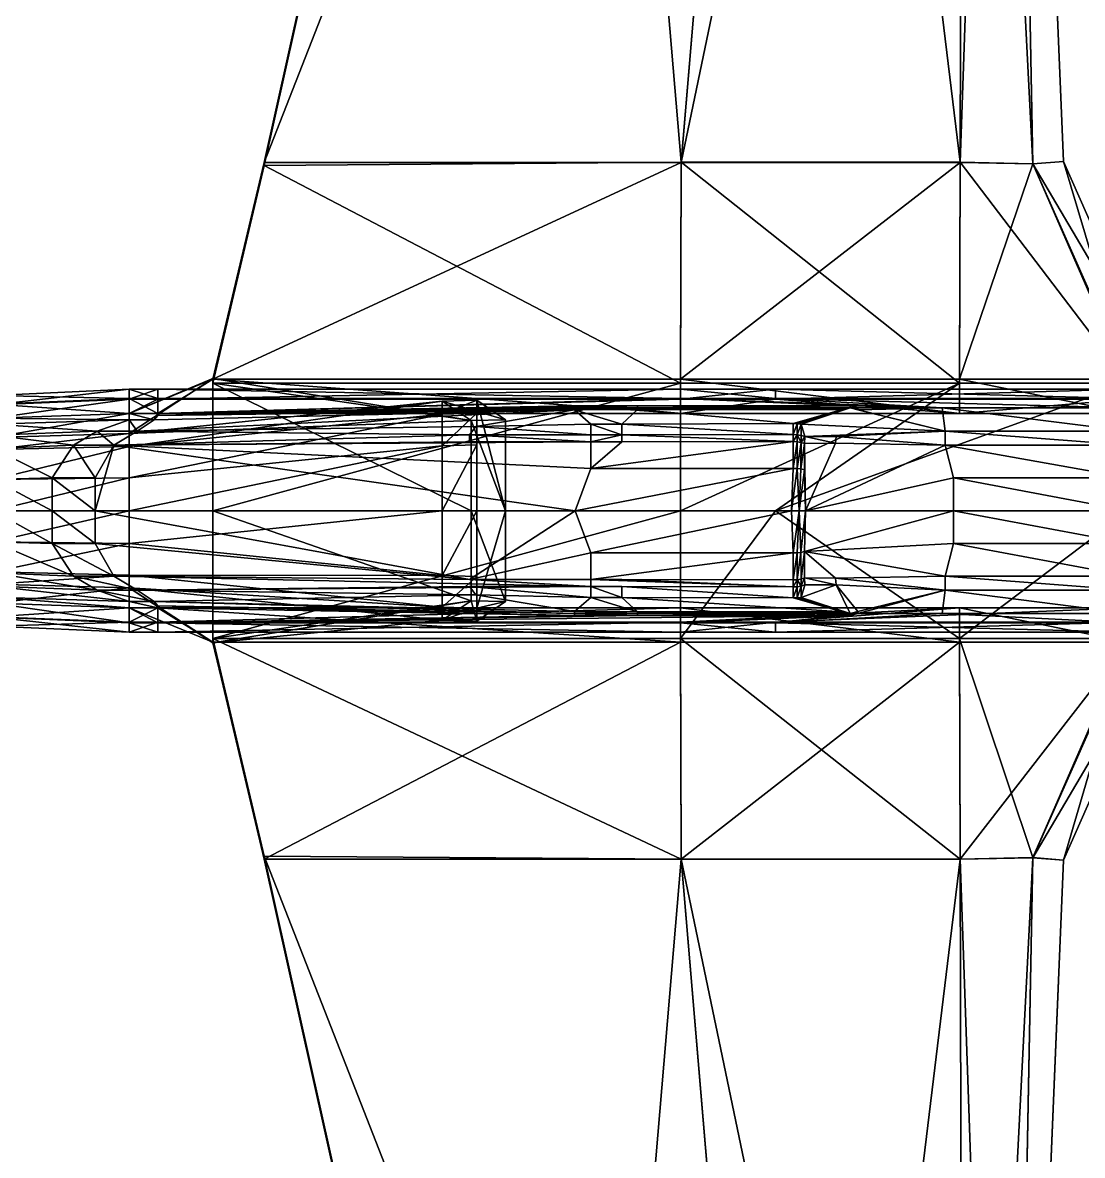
# Model space of a CAD drawing. Header units: metres. Extents: x -3.91 to 3.91, y -4.71 to 4.71.
# Drawn here: x -1.047 to 1.759, y -1.708 to 1.293 of the extents above; entities that cross this region are included whole.
import ezdxf

# ---------------------------------------------------------------- set-up
doc = ezdxf.new("R2010")
doc.units = ezdxf.units.M

msp = doc.modelspace()

# ---------------------------------------------------------------- linework, layer by layer
for points in [[(-0.4074, 0.9147), (-0.4074, 0.9227), (0.3928, 4.5156), (-0.4074, 0.9147)], [(-0.4074, 0.9147), (0.3928, 4.5156), (0.3928, 4.5065), (-0.4074, 0.9147)], [(-0.4074, 0.9227), (0.6964, 0.9227), (0.9993, 4.5156), (-0.4074, 0.9227)], [(-0.4074, 0.9227), (0.9993, 4.5156), (0.3928, 4.5156), (-0.4074, 0.9227)], [(0.6964, 0.923), (-0.4074, 0.9147), (0.3928, 4.5065), (0.6964, 0.923)], [(0.6964, 0.923), (0.3928, 4.5065), (0.9993, 4.5108), (0.6964, 0.923)], [(0.6964, 0.9227), (1.4352, 0.9227), (1.4441, 4.5156), (0.6964, 0.9227)], [(0.6964, 0.9227), (1.4441, 4.5156), (0.9993, 4.5156), (0.6964, 0.9227)], [(1.4352, 0.923), (0.6964, 0.923), (0.9993, 4.5108), (1.4352, 0.923)], [(1.4352, 0.923), (0.9993, 4.5108), (1.4441, 4.5108), (1.4352, 0.923)], [(1.4352, 0.9227), (1.5597, 4.5119), (1.4441, 4.5156), (1.4352, 0.9227)], [(1.4352, 0.9227), (1.6272, 0.9191), (1.5597, 4.5119), (1.4352, 0.9227)], [(1.6272, 0.919), (1.4352, 0.923), (1.4441, 4.5108), (1.6272, 0.919)], [(1.6272, 0.919), (1.4441, 4.5108), (1.5597, 4.5068), (1.6272, 0.919)], [(1.6272, 0.9191), (1.709, 0.9253), (1.5597, 4.5161), (1.6272, 0.9191)], [(1.6272, 0.9191), (1.5597, 4.5161), (1.5597, 4.5119), (1.6272, 0.9191)], [(1.709, 0.9253), (1.5597, 4.5068), (1.5597, 4.5161), (1.709, 0.9253)], [(1.709, 0.9253), (1.6272, 0.919), (1.5597, 4.5068), (1.709, 0.9253)], [(-0.543, 0.3483), (0.6946, 0.3483), (0.6964, 0.9227), (-0.543, 0.3483)], [(-0.543, 0.3483), (0.6964, 0.9227), (-0.4074, 0.9227), (-0.543, 0.3483)], [(-0.543, 0.3382), (-0.543, 0.3483), (-0.4074, 0.9227), (-0.543, 0.3382)], [(-0.543, 0.3382), (-0.4074, 0.9227), (-0.4074, 0.9147), (-0.543, 0.3382)], [(0.6946, 0.3382), (-0.543, 0.3382), (-0.4074, 0.9147), (0.6946, 0.3382)], [(0.6946, 0.3382), (-0.4074, 0.9147), (0.6964, 0.923), (0.6946, 0.3382)], [(1.4334, 0.3382), (0.6946, 0.3382), (0.6964, 0.923), (1.4334, 0.3382)], [(0.6946, 0.3483), (1.4334, 0.3483), (1.4352, 0.9227), (0.6946, 0.3483)], [(0.6946, 0.3483), (1.4352, 0.9227), (0.6964, 0.9227), (0.6946, 0.3483)], [(1.4334, 0.3382), (0.6964, 0.923), (1.4352, 0.923), (1.4334, 0.3382)], [(1.8808, 0.3382), (1.4334, 0.3382), (1.4352, 0.923), (1.8808, 0.3382)], [(1.4334, 0.3483), (1.6272, 0.9191), (1.4352, 0.9227), (1.4334, 0.3483)], [(1.4334, 0.3483), (1.8808, 0.3483), (1.6272, 0.9191), (1.4334, 0.3483)], [(1.8808, 0.3382), (1.4352, 0.923), (1.6272, 0.919), (1.8808, 0.3382)], [(1.8808, 0.3483), (1.709, 0.9253), (1.6272, 0.9191), (1.8808, 0.3483)], [(1.9626, 0.35), (1.6272, 0.919), (1.709, 0.9253), (1.9626, 0.35)], [(1.9626, 0.35), (1.8808, 0.3382), (1.6272, 0.919), (1.9626, 0.35)], [(1.8808, 0.3483), (1.9626, 0.35), (1.709, 0.9253), (1.8808, 0.3483)], [(-0.543, 0.35), (-0.7651, 0.2046), (-0.7651, 0.2577), (-0.543, 0.35)], [(-0.543, 0.35), (-0.7651, 0.2577), (-0.543, 0.3483), (-0.543, 0.35)], [(-0.7651, 0.2046), (-0.543, 0.35), (0.1403, 0.2389), (-0.7651, 0.2046)], [(-0.6889, 0.2577), (-0.543, 0.3483), (-0.7651, 0.2577), (-0.6889, 0.2577)], [(0.6946, 0.2577), (-0.543, 0.3483), (-0.6889, 0.2577), (0.6946, 0.2577)], [(-0.543, 0.3382), (-0.543, 0.35), (-0.543, 0.3483), (-0.543, 0.3382)], [(-0.543, 0.35), (-0.543, 0.3382), (0.1403, 0.2389), (-0.543, 0.35)], [(0.6946, 0.2577), (0.6946, 0.3483), (-0.543, 0.3483), (0.6946, 0.2577)], [(0.6946, 0.3382), (0.6946, 0), (-0.543, 0), (0.6946, 0.3382)], [(0.6946, 0.3382), (-0.543, 0), (-0.543, 0.3382), (0.6946, 0.3382)], [(0.1403, 0), (0.1403, 0.2389), (-0.543, 0.3382), (0.1403, 0)], [(0.1403, 0), (-0.543, 0.3382), (-0.543, 0), (0.1403, 0)], [(1.4334, 0.2577), (1.4334, 0.3483), (0.6946, 0.3483), (1.4334, 0.2577)], [(1.4334, 0.2577), (0.6946, 0.3483), (0.6946, 0.2577), (1.4334, 0.2577)], [(1.4334, 0.3382), (0.9464, 0), (0.6946, 0), (1.4334, 0.3382)], [(1.4334, 0.3382), (0.6946, 0), (0.6946, 0.3382), (1.4334, 0.3382)], [(1.8808, 0.3382), (1.8808, 0), (0.9464, 0), (1.8808, 0.3382)], [(1.8808, 0.3382), (0.9464, 0), (1.4334, 0.3382), (1.8808, 0.3382)], [(1.8808, 0.2577), (1.8808, 0.3483), (1.4334, 0.3483), (1.8808, 0.2577)], [(1.8808, 0.2577), (1.4334, 0.3483), (1.4334, 0.2577), (1.8808, 0.2577)], [(-0.7651, 0.2969), (-0.7651, 0.3216), (-1.1246, 0.3055), (-0.7651, 0.2969)], [(-0.7651, 0.3216), (-0.7651, 0.2956), (-1.1246, 0.2808), (-0.7651, 0.3216)], [(-0.7651, 0.3216), (-1.1246, 0.2808), (-1.1246, 0.3055), (-0.7651, 0.3216)], [(-0.7651, 0.2969), (-1.1246, 0.3055), (-1.1246, 0.282), (-0.7651, 0.2969)], [(-0.6889, 0.2969), (-0.6889, 0.3216), (-0.7651, 0.3216), (-0.6889, 0.2969)], [(-0.6889, 0.2969), (-0.7651, 0.3216), (-0.7651, 0.2969), (-0.6889, 0.2969)], [(-0.6889, 0.3216), (-0.6889, 0.2956), (-0.7651, 0.2956), (-0.6889, 0.3216)], [(-0.6889, 0.3216), (-0.7651, 0.2956), (-0.7651, 0.3216), (-0.6889, 0.3216)], [(0.6946, 0.2969), (0.6946, 0.3216), (-0.6889, 0.3216), (0.6946, 0.2969)], [(0.6946, 0.2969), (-0.6889, 0.3216), (-0.6889, 0.2969), (0.6946, 0.2969)], [(0.6946, 0.3216), (0.6946, 0.2956), (-0.6889, 0.2956), (0.6946, 0.3216)], [(0.6946, 0.3216), (-0.6889, 0.2956), (-0.6889, 0.3216), (0.6946, 0.3216)], [(0.9464, 0.2969), (0.9464, 0.3216), (0.6946, 0.3216), (0.9464, 0.2969)], [(0.9464, 0.2969), (0.6946, 0.3216), (0.6946, 0.2969), (0.9464, 0.2969)], [(0.9464, 0.3216), (0.9464, 0.2956), (0.6946, 0.2956), (0.9464, 0.3216)], [(0.9464, 0.3216), (0.6946, 0.2956), (0.6946, 0.3216), (0.9464, 0.3216)], [(1.8808, 0.3216), (1.8808, 0.2956), (0.9464, 0.2956), (1.8808, 0.3216)], [(1.8808, 0.3216), (0.9464, 0.2956), (0.9464, 0.3216), (1.8808, 0.3216)], [(1.8808, 0.2969), (1.8808, 0.3216), (0.9464, 0.3216), (1.8808, 0.2969)], [(1.8808, 0.2969), (0.9464, 0.3216), (0.9464, 0.2969), (1.8808, 0.2969)], [(-0.7651, 0.2577), (-0.7651, 0.2969), (-1.1246, 0.282), (-0.7651, 0.2577)], [(-0.7651, 0.2956), (-0.7651, 0.2577), (-1.1246, 0.2448), (-0.7651, 0.2956)], [(-0.7651, 0.2956), (-1.1246, 0.2448), (-1.1246, 0.2808), (-0.7651, 0.2956)], [(-0.7651, 0.2577), (-1.1246, 0.282), (-1.1246, 0.2448), (-0.7651, 0.2577)], [(-0.6889, 0.2577), (-0.6889, 0.2969), (-0.7651, 0.2969), (-0.6889, 0.2577)], [(-0.6889, 0.2577), (-0.7651, 0.2969), (-0.7651, 0.2577), (-0.6889, 0.2577)], [(-0.6889, 0.2956), (-0.6889, 0.2577), (-0.7651, 0.2577), (-0.6889, 0.2956)], [(-0.6889, 0.2956), (-0.7651, 0.2577), (-0.7651, 0.2956), (-0.6889, 0.2956)], [(-0.7651, 0.1704), (-0.7651, 0.2046), (0.0641, 0.2897), (-0.7651, 0.1704)], [(-0.7651, 0.1704), (0.0641, 0.2897), (0.0641, 0.2555), (-0.7651, 0.1704)], [(-0.7651, 0.2046), (0.1403, 0.2389), (0.0641, 0.2897), (-0.7651, 0.2046)], [(-0.6889, 0.2577), (1.1437, 0.2776), (0.6946, 0.2969), (-0.6889, 0.2577)], [(-0.6889, 0.2577), (0.6946, 0.2969), (-0.6889, 0.2969), (-0.6889, 0.2577)], [(0.6946, 0.2956), (0.6946, 0.2577), (-0.6889, 0.2577), (0.6946, 0.2956)], [(0.6946, 0.2956), (-0.6889, 0.2577), (-0.6889, 0.2956), (0.6946, 0.2956)], [(-0.6889, 0.2577), (0.4146, 0.2776), (0.5809, 0.2776), (-0.6889, 0.2577)], [(-0.6889, 0.2577), (0.5809, 0.2776), (1.1437, 0.2776), (-0.6889, 0.2577)], [(0.4146, 0.2721), (0.4146, 0.2776), (-0.6889, 0.2577), (0.4146, 0.2721)], [(0.4146, 0.2672), (0.4146, 0.2721), (-0.6889, 0.2522), (0.4146, 0.2672)], [(0.4146, 0.2721), (-0.6889, 0.2577), (-0.6889, 0.2522), (0.4146, 0.2721)], [(0.0641, 0.2555), (0.0641, 0.2897), (0.1556, 0.2926), (0.0641, 0.2555)], [(0.0641, 0.2555), (0.1556, 0.2926), (0.1556, 0.2584), (0.0641, 0.2555)], [(0.0641, 0.2897), (0.2318, 0.2404), (0.1556, 0.2926), (0.0641, 0.2897)], [(0.0641, 0.2897), (0.1403, 0.2389), (0.2318, 0.2404), (0.0641, 0.2897)], [(0.1556, 0.2926), (0.2318, 0.2404), (0.2318, 0), (0.1556, 0.2926)], [(0.1556, 0.2926), (0.2318, 0), (0.1556, 0), (0.1556, 0.2926)], [(0.1556, 0.2926), (0.1556, 0), (0.1556, 0.1747), (0.1556, 0.2926)], [(0.1556, 0.2926), (0.1556, 0.1747), (0.1556, 0.2584), (0.1556, 0.2926)], [(0.5809, 0.2721), (0.5809, 0.2776), (0.4146, 0.2776), (0.5809, 0.2721)], [(0.5809, 0.2721), (0.4146, 0.2776), (0.4146, 0.2721), (0.5809, 0.2721)], [(0.5809, 0.2682), (0.5809, 0.2721), (0.4146, 0.2721), (0.5809, 0.2682)], [(0.5809, 0.2682), (0.4146, 0.2721), (0.4146, 0.2672), (0.5809, 0.2682)], [(1.1437, 0.2721), (1.1437, 0.2776), (0.5809, 0.2776), (1.1437, 0.2721)], [(1.1437, 0.2721), (0.5809, 0.2776), (0.5809, 0.2721), (1.1437, 0.2721)], [(1.1229, 0.2683), (1.1437, 0.2721), (0.5809, 0.2721), (1.1229, 0.2683)], [(1.1229, 0.2683), (0.5809, 0.2721), (0.5809, 0.2682), (1.1229, 0.2683)], [(1.3875, 0.2721), (0.9464, 0.2969), (0.6946, 0.2969), (1.3875, 0.2721)], [(1.3875, 0.2721), (0.6946, 0.2969), (1.1437, 0.2776), (1.3875, 0.2721)], [(0.9464, 0.2956), (1.4334, 0.2577), (0.6946, 0.2577), (0.9464, 0.2956)], [(0.9464, 0.2956), (0.6946, 0.2577), (0.6946, 0.2956), (0.9464, 0.2956)], [(1.8808, 0.2721), (1.8808, 0.2969), (0.9464, 0.2969), (1.8808, 0.2721)], [(1.8808, 0.2721), (0.9464, 0.2969), (1.3875, 0.2721), (1.8808, 0.2721)], [(1.8808, 0.2956), (1.4334, 0.2577), (0.9464, 0.2956), (1.8808, 0.2956)], [(1.1437, 0.2721), (1.1229, 0.2683), (0.9932, 0.2307), (1.1437, 0.2721)], [(1.1437, 0.2721), (0.9932, 0.2307), (1.004, 0.2304), (1.1437, 0.2721)], [(1.0144, 0.2296), (1.1437, 0.2721), (1.004, 0.2304), (1.0144, 0.2296)], [(1.3955, 0.2104), (1.1437, 0.2721), (1.0144, 0.2296), (1.3955, 0.2104)], [(1.3875, 0.2721), (1.1437, 0.2776), (1.1645, 0.2721), (1.3875, 0.2721)], [(1.1437, 0.2721), (1.1645, 0.2721), (1.1437, 0.2776), (1.1437, 0.2721)], [(1.3955, 0.2104), (1.1642, 0.2671), (1.1437, 0.2721), (1.3955, 0.2104)], [(1.1437, 0.2721), (1.1642, 0.2671), (1.1645, 0.2721), (1.1437, 0.2721)], [(1.1642, 0.2671), (1.3955, 0.2104), (1.3875, 0.2721), (1.1642, 0.2671)], [(1.1642, 0.2671), (1.3875, 0.2721), (1.1645, 0.2721), (1.1642, 0.2671)], [(1.8808, 0.2104), (1.8808, 0.2721), (1.3875, 0.2721), (1.8808, 0.2104)], [(1.8808, 0.2104), (1.3875, 0.2721), (1.3955, 0.2104), (1.8808, 0.2104)], [(1.8808, 0.2956), (1.8808, 0.2577), (1.4334, 0.2577), (1.8808, 0.2956)], [(-0.7651, 0.2577), (-0.7651, 0.2046), (-1.1246, 0.1943), (-0.7651, 0.2577)], [(-0.7651, 0.2577), (-1.1246, 0.1943), (-1.1246, 0.2448), (-0.7651, 0.2577)], [(-0.7651, 0.2408), (-0.7651, 0.2577), (-1.1246, 0.2448), (-0.7651, 0.2408)], [(-0.7651, 0.2408), (-1.1246, 0.2448), (-1.1246, 0.2288), (-0.7651, 0.2408)], [(-0.8494, 0.2104), (-0.7651, 0.2408), (-1.1246, 0.2288), (-0.8494, 0.2104)], [(-0.7431, 0.2104), (-0.7651, 0.2408), (-0.8494, 0.2104), (-0.7431, 0.2104)], [(-0.6987, 0.2408), (-0.6889, 0.2577), (-0.7651, 0.2577), (-0.6987, 0.2408)], [(-0.6987, 0.2408), (-0.7651, 0.2577), (-0.7651, 0.2408), (-0.6987, 0.2408)], [(-0.7651, 0.0867), (-0.7651, 0.1704), (0.0641, 0.2555), (-0.7651, 0.0867)], [(-0.7651, 0.0867), (0.0641, 0.2555), (0.0641, 0.1718), (-0.7651, 0.0867)], [(-0.7431, 0.2104), (-0.6987, 0.2408), (-0.7651, 0.2408), (-0.7431, 0.2104)], [(0.4146, 0.2672), (-0.6987, 0.2408), (-0.7431, 0.2104), (0.4146, 0.2672)], [(0.4146, 0.2672), (-0.7431, 0.2104), (0.1534, 0.2232), (0.4146, 0.2672)], [(0.4146, 0.2672), (-0.6889, 0.2522), (-0.6987, 0.2408), (0.4146, 0.2672)], [(-0.6889, 0.2522), (-0.6889, 0.2577), (-0.6987, 0.2408), (-0.6889, 0.2522)], [(0.0641, 0.1718), (0.0641, 0.2555), (0.1556, 0.2584), (0.0641, 0.1718)], [(0.0641, 0.1718), (0.1556, 0.2584), (0.1556, 0.1747), (0.0641, 0.1718)], [(0.1403, 0.2389), (0.2318, 0), (0.2318, 0.2404), (0.1403, 0.2389)], [(0.4146, 0.2672), (0.1534, 0.2232), (0.4573, 0.2295), (0.4146, 0.2672)], [(0.4146, 0.2672), (0.5393, 0.2295), (0.5809, 0.2682), (0.4146, 0.2672)], [(0.4146, 0.2672), (0.4573, 0.2295), (0.5393, 0.2295), (0.4146, 0.2672)], [(0.5809, 0.2682), (0.5393, 0.2295), (0.9932, 0.2307), (0.5809, 0.2682)], [(0.5809, 0.2682), (0.9932, 0.2307), (1.1229, 0.2683), (0.5809, 0.2682)], [(-0.8494, 0.2104), (-1.1246, 0.2288), (-1.1246, 0.1998), (-0.8494, 0.2104)], [(-0.9119, 0.1733), (-0.8494, 0.2104), (-1.1246, 0.1998), (-0.9119, 0.1733)], [(-0.8053, 0.1733), (-0.8494, 0.2104), (-0.9119, 0.1733), (-0.8053, 0.1733)], [(-0.8053, 0.1733), (-0.7431, 0.2104), (-0.8494, 0.2104), (-0.8053, 0.1733)], [(0.1362, 0.2011), (-0.7431, 0.2104), (-0.8053, 0.1733), (0.1362, 0.2011)], [(0.1362, 0.2011), (0.1534, 0.2232), (-0.7431, 0.2104), (0.1362, 0.2011)], [(0.1534, 0.2232), (0.1362, 0.2011), (0.4575, 0.2011), (0.1534, 0.2232)], [(0.1403, 0.2389), (0.1403, 0), (0.2318, 0), (0.1403, 0.2389)], [(0.1534, 0.2232), (0.4575, 0.2011), (0.4573, 0.2295), (0.1534, 0.2232)], [(0.4573, 0.2295), (0.4575, 0.2011), (0.5396, 0.2011), (0.4573, 0.2295)], [(0.4573, 0.2295), (0.5396, 0.2011), (0.5393, 0.2295), (0.4573, 0.2295)], [(0.5393, 0.2295), (0.9931, 0.2016), (0.9932, 0.2307), (0.5393, 0.2295)], [(0.5393, 0.2295), (0.5396, 0.2011), (0.9931, 0.2016), (0.5393, 0.2295)], [(1.004, 0.2304), (0.9932, 0.2307), (0.9931, 0.2016), (1.004, 0.2304)], [(1.004, 0.2304), (0.9931, 0.2016), (1.0039, 0.2013), (1.004, 0.2304)], [(1.0144, 0.2296), (1.004, 0.2304), (1.0039, 0.2013), (1.0144, 0.2296)], [(1.0144, 0.2296), (1.0039, 0.2013), (1.0141, 0.1995), (1.0144, 0.2296)], [(1.0141, 0.1995), (1.0243, 0.1963), (1.0144, 0.2296), (1.0141, 0.1995)], [(1.3955, 0.2104), (1.0144, 0.2296), (1.0243, 0.1963), (1.3955, 0.2104)], [(1.3955, 0.2104), (1.0243, 0.1963), (1.1066, 0.1968), (1.3955, 0.2104)], [(1.1066, 0.1968), (1.3955, 0.1733), (1.3955, 0.2104), (1.1066, 0.1968)], [(1.8808, 0.1733), (1.8808, 0.2104), (1.3955, 0.2104), (1.8808, 0.1733)], [(1.8808, 0.1733), (1.3955, 0.2104), (1.3955, 0.1733), (1.8808, 0.1733)], [(-0.7651, 0.2046), (-0.7651, 0.1704), (-1.1246, 0.1619), (-0.7651, 0.2046)], [(-0.7651, 0.2046), (-1.1246, 0.1619), (-1.1246, 0.1943), (-0.7651, 0.2046)], [(-0.9119, 0.1733), (-1.1246, 0.1998), (-1.1246, 0.1646), (-0.9119, 0.1733)], [(0.1362, 0.2011), (-0.8053, 0.1733), (0.1362, 0.1825), (0.1362, 0.2011)], [(-0.8053, 0.1733), (0.4575, 0.1115), (0.4575, 0.1825), (-0.8053, 0.1733)], [(-0.8053, 0.1733), (0.4575, 0.1825), (0.1362, 0.1825), (-0.8053, 0.1733)], [(0.1362, 0.2011), (0.1362, 0.1825), (0.4575, 0.1825), (0.1362, 0.2011)], [(0.1362, 0.2011), (0.4575, 0.1825), (0.4575, 0.2011), (0.1362, 0.2011)], [(0.5396, 0.2011), (0.4575, 0.2011), (0.4575, 0.1825), (0.5396, 0.2011)], [(0.5396, 0.2011), (0.4575, 0.1825), (0.5396, 0.1825), (0.5396, 0.2011)], [(0.4575, 0.1115), (0.9932, 0.1119), (0.993, 0.1831), (0.4575, 0.1115)], [(0.4575, 0.1115), (0.993, 0.1831), (0.5396, 0.1825), (0.4575, 0.1115)], [(0.4575, 0.1115), (0.5396, 0.1825), (0.4575, 0.1825), (0.4575, 0.1115)], [(0.5396, 0.2011), (0.993, 0.1831), (0.9931, 0.2016), (0.5396, 0.2011)], [(0.5396, 0.2011), (0.5396, 0.1825), (0.993, 0.1831), (0.5396, 0.2011)], [(1.0039, 0.2013), (0.9931, 0.2016), (0.993, 0.1831), (1.0039, 0.2013)], [(1.0039, 0.2013), (0.993, 0.1831), (1.0039, 0.1827), (1.0039, 0.2013)], [(1.0039, 0.1827), (0.993, 0.1831), (0.9932, 0.1119), (1.0039, 0.1827)], [(1.0039, 0.1827), (0.9932, 0.1119), (1.004, 0.1115), (1.0039, 0.1827)], [(1.0141, 0.181), (1.0141, 0.1995), (1.0039, 0.2013), (1.0141, 0.181)], [(1.0141, 0.181), (1.0039, 0.2013), (1.0039, 0.1827), (1.0141, 0.181)], [(1.0141, 0.181), (1.0039, 0.1827), (1.004, 0.1115), (1.0141, 0.181)], [(1.0141, 0.181), (1.004, 0.1115), (1.0136, 0.111), (1.0141, 0.181)], [(1.0136, 0.111), (1.0233, 0.1781), (1.0141, 0.181), (1.0136, 0.111)], [(1.0243, 0.1963), (1.0141, 0.1995), (1.0141, 0.181), (1.0243, 0.1963)], [(1.0243, 0.1963), (1.0141, 0.181), (1.0233, 0.1781), (1.0243, 0.1963)], [(1.1056, 0.1786), (1.0243, 0.1963), (1.0233, 0.1781), (1.1056, 0.1786)], [(1.1056, 0.1786), (1.1066, 0.1968), (1.0243, 0.1963), (1.1056, 0.1786)], [(1.1066, 0.1968), (1.1056, 0.1786), (1.3955, 0.1733), (1.1066, 0.1968)], [(-0.9686, 0.0867), (-0.9119, 0.1733), (-1.1246, 0.1646), (-0.9686, 0.0867)], [(-0.7651, 0.1704), (-0.7651, 0.0867), (-1.1246, 0.0824), (-0.7651, 0.1704)], [(-0.7651, 0.1704), (-1.1246, 0.0824), (-1.1246, 0.1619), (-0.7651, 0.1704)], [(-0.9686, 0.0867), (-1.1246, 0.1646), (-1.1246, 0.0824), (-0.9686, 0.0867)], [(-0.8545, 0.0867), (-0.9119, 0.1733), (-0.9686, 0.0867), (-0.8545, 0.0867)], [(-0.8545, 0.0867), (-0.8053, 0.1733), (-0.9119, 0.1733), (-0.8545, 0.0867)], [(-0.8053, 0.1733), (-0.8545, 0.0867), (-0.8545, 0), (-0.8053, 0.1733)], [(-0.8053, 0.1733), (-0.8545, 0), (0.4164, 0), (-0.8053, 0.1733)], [(-0.8053, 0.1733), (0.4164, 0), (0.4575, 0.1115), (-0.8053, 0.1733)], [(-0.7651, 0), (-0.7651, 0.0867), (0.0641, 0.1718), (-0.7651, 0)], [(-0.7651, 0), (0.0641, 0.1718), (0.0641, 0), (-0.7651, 0)], [(0.0641, 0), (0.0641, 0.1718), (0.1556, 0.1747), (0.0641, 0)], [(0.0641, 0), (0.1556, 0.1747), (0.1556, 0), (0.0641, 0)], [(1.0136, 0.111), (1.0228, 0.1081), (1.0233, 0.1781), (1.0136, 0.111)], [(1.0261, 0), (1.0233, 0.1781), (1.0228, 0.1081), (1.0261, 0)], [(1.0261, 0), (1.1056, 0.1786), (1.0233, 0.1781), (1.0261, 0)], [(1.0261, 0), (1.3955, 0.1733), (1.1056, 0.1786), (1.0261, 0)], [(1.0261, 0), (1.4175, 0.0867), (1.3955, 0.1733), (1.0261, 0)], [(1.8808, 0.0867), (1.8808, 0.1733), (1.3955, 0.1733), (1.8808, 0.0867)], [(1.8808, 0.0867), (1.3955, 0.1733), (1.4175, 0.0867), (1.8808, 0.0867)], [(0.9932, 0.1119), (0.4575, 0.1115), (0.4164, 0), (0.9932, 0.1119)], [(0.9932, 0.1119), (0.4164, 0), (0.9886, 0), (0.9932, 0.1119)], [(1.004, 0.1115), (0.9932, 0.1119), (0.9886, 0), (1.004, 0.1115)], [(1.004, 0.1115), (0.9886, 0), (1.0093, 0), (1.004, 0.1115)], [(1.0093, 0), (1.0136, 0.111), (1.004, 0.1115), (1.0093, 0)], [(1.0228, 0.1081), (1.0136, 0.111), (1.0093, 0), (1.0228, 0.1081)], [(1.0228, 0.1081), (1.0093, 0), (1.0261, 0), (1.0228, 0.1081)], [(-0.7651, 0.0867), (-0.7651, 0), (-1.1246, 0), (-0.7651, 0.0867)], [(-0.7651, 0.0867), (-1.1246, 0), (-1.1246, 0.0824), (-0.7651, 0.0867)], [(-0.9686, 0), (-0.9686, 0.0867), (-1.1246, 0.0824), (-0.9686, 0)], [(-0.9686, 0), (-1.1246, 0.0824), (-1.1246, 0), (-0.9686, 0)], [(-0.8545, 0), (-0.8545, 0.0867), (-0.9686, 0.0867), (-0.8545, 0)], [(-0.8545, 0), (-0.9686, 0.0867), (-0.9686, 0), (-0.8545, 0)], [(1.0261, 0), (1.4175, 0), (1.4175, 0.0867), (1.0261, 0)], [(1.8808, 0), (1.8808, 0.0867), (1.4175, 0.0867), (1.8808, 0)], [(1.8808, 0), (1.4175, 0.0867), (1.4175, 0), (1.8808, 0)], [(-1.1246, -0.0824), (-1.1246, 0), (-0.7651, 0), (-1.1246, -0.0824)], [(-1.1246, -0.0824), (-0.7651, 0), (-0.7651, -0.0867), (-1.1246, -0.0824)], [(-1.1246, 0), (-1.1246, -0.0824), (-0.9686, -0.0867), (-1.1246, 0)], [(-1.1246, 0), (-0.9686, -0.0867), (-0.9686, 0), (-1.1246, 0)], [(-0.9686, 0), (-0.9686, -0.0867), (-0.8545, -0.0867), (-0.9686, 0)], [(-0.9686, 0), (-0.8545, -0.0867), (-0.8545, 0), (-0.9686, 0)], [(0.1362, -0.1825), (0.4164, 0), (-0.8545, 0), (0.1362, -0.1825)], [(0.1362, -0.1825), (-0.8545, 0), (-0.8545, -0.0867), (0.1362, -0.1825)], [(0.0641, 0), (0.0641, -0.1718), (-0.7651, -0.0867), (0.0641, 0)], [(0.0641, 0), (-0.7651, -0.0867), (-0.7651, 0), (0.0641, 0)], [(-0.543, -0.3382), (-0.543, 0), (0.6946, 0), (-0.543, -0.3382)], [(-0.543, -0.3382), (0.6946, 0), (0.6946, -0.3382), (-0.543, -0.3382)], [(-0.543, 0), (-0.543, -0.3382), (0.1403, -0.2389), (-0.543, 0)], [(-0.543, 0), (0.1403, -0.2389), (0.1403, 0), (-0.543, 0)], [(0.1556, 0), (0.1556, -0.1747), (0.0641, -0.1718), (0.1556, 0)], [(0.1556, 0), (0.0641, -0.1718), (0.0641, 0), (0.1556, 0)], [(0.1362, -0.1825), (0.4575, -0.1115), (0.4164, 0), (0.1362, -0.1825)], [(0.2318, -0.2404), (0.2318, 0), (0.1403, 0), (0.2318, -0.2404)], [(0.2318, -0.2404), (0.1403, 0), (0.1403, -0.2389), (0.2318, -0.2404)], [(0.1556, -0.2584), (0.1556, -0.1747), (0.1556, 0), (0.1556, -0.2584)], [(0.1556, -0.2584), (0.1556, 0), (0.2318, 0), (0.1556, -0.2584)], [(0.1556, -0.2584), (0.2318, 0), (0.2318, -0.2404), (0.1556, -0.2584)], [(0.9886, 0), (0.4164, 0), (0.4575, -0.1115), (0.9886, 0)], [(0.9886, 0), (0.4575, -0.1115), (0.9932, -0.1119), (0.9886, 0)], [(0.6946, -0.3382), (0.6946, 0), (0.9464, 0), (0.6946, -0.3382)], [(0.6946, -0.3382), (0.9464, 0), (1.4334, -0.3382), (0.6946, -0.3382)], [(1.4334, -0.3382), (0.9464, 0), (1.8808, 0), (1.4334, -0.3382)], [(1.0093, 0), (0.9886, 0), (0.9932, -0.1119), (1.0093, 0)], [(1.0093, 0), (0.9932, -0.1119), (1.004, -0.1115), (1.0093, 0)], [(1.004, -0.1115), (1.0136, -0.111), (1.0093, 0), (1.004, -0.1115)], [(1.0261, 0), (1.0093, 0), (1.0136, -0.111), (1.0261, 0)], [(1.0261, 0), (1.0136, -0.111), (1.0228, -0.1081), (1.0261, 0)], [(1.0228, -0.1081), (1.4175, -0.0867), (1.4175, 0), (1.0228, -0.1081)], [(1.0228, -0.1081), (1.4175, 0), (1.0261, 0), (1.0228, -0.1081)], [(1.4175, 0), (1.4175, -0.0867), (1.8808, -0.0867), (1.4175, 0)], [(1.4175, 0), (1.8808, -0.0867), (1.8808, 0), (1.4175, 0)], [(1.4334, -0.3382), (1.8808, 0), (1.8808, -0.3382), (1.4334, -0.3382)], [(-1.1246, -0.1619), (-1.1246, -0.0824), (-0.7651, -0.0867), (-1.1246, -0.1619)], [(-1.1246, -0.0824), (-1.1246, -0.1646), (-0.9119, -0.1733), (-1.1246, -0.0824)], [(-1.1246, -0.0824), (-0.9119, -0.1733), (-0.9686, -0.0867), (-1.1246, -0.0824)], [(-1.1246, -0.1619), (-0.7651, -0.0867), (-0.7651, -0.1704), (-1.1246, -0.1619)], [(-0.9686, -0.0867), (-0.9119, -0.1733), (-0.8053, -0.1733), (-0.9686, -0.0867)], [(-0.9686, -0.0867), (-0.8053, -0.1733), (-0.8545, -0.0867), (-0.9686, -0.0867)], [(0.1362, -0.1825), (-0.8545, -0.0867), (-0.8053, -0.1733), (0.1362, -0.1825)], [(0.0641, -0.1718), (-0.7651, -0.1704), (-0.7651, -0.0867), (0.0641, -0.1718)], [(1.0228, -0.1081), (1.3955, -0.1733), (1.4175, -0.0867), (1.0228, -0.1081)], [(1.4175, -0.0867), (1.3955, -0.1733), (1.8808, -0.1733), (1.4175, -0.0867)], [(1.4175, -0.0867), (1.8808, -0.1733), (1.8808, -0.0867), (1.4175, -0.0867)], [(0.1362, -0.1825), (0.4575, -0.1825), (0.4575, -0.1115), (0.1362, -0.1825)], [(0.4575, -0.1825), (0.9932, -0.1119), (0.4575, -0.1115), (0.4575, -0.1825)], [(0.4575, -0.1825), (0.993, -0.1831), (0.9932, -0.1119), (0.4575, -0.1825)], [(1.004, -0.1115), (0.9932, -0.1119), (0.993, -0.1831), (1.004, -0.1115)], [(1.004, -0.1115), (0.993, -0.1831), (1.0039, -0.1827), (1.004, -0.1115)], [(1.0136, -0.111), (1.004, -0.1115), (1.0039, -0.1827), (1.0136, -0.111)], [(1.0136, -0.111), (1.0039, -0.1827), (1.0141, -0.181), (1.0136, -0.111)], [(1.0141, -0.181), (1.0228, -0.1081), (1.0136, -0.111), (1.0141, -0.181)], [(1.0141, -0.181), (1.0233, -0.1781), (1.0228, -0.1081), (1.0141, -0.181)], [(1.0228, -0.1081), (1.0233, -0.1781), (1.1056, -0.1786), (1.0228, -0.1081)], [(1.0228, -0.1081), (1.1056, -0.1786), (1.3955, -0.1733), (1.0228, -0.1081)], [(-1.1246, -0.1943), (-1.1246, -0.1619), (-0.7651, -0.1704), (-1.1246, -0.1943)], [(-1.1246, -0.1646), (-1.1246, -0.1998), (-0.8494, -0.2104), (-1.1246, -0.1646)], [(-1.1246, -0.1646), (-0.8494, -0.2104), (-0.9119, -0.1733), (-1.1246, -0.1646)], [(-1.1246, -0.1943), (-0.7651, -0.1704), (-0.7651, -0.2046), (-1.1246, -0.1943)], [(-0.9119, -0.1733), (-0.8494, -0.2104), (-0.7431, -0.2104), (-0.9119, -0.1733)], [(-0.9119, -0.1733), (-0.7431, -0.2104), (-0.8053, -0.1733), (-0.9119, -0.1733)], [(0.4575, -0.2011), (0.1362, -0.1825), (-0.8053, -0.1733), (0.4575, -0.2011)], [(0.4575, -0.2011), (-0.8053, -0.1733), (-0.7431, -0.2104), (0.4575, -0.2011)], [(0.0641, -0.2555), (-0.7651, -0.2046), (-0.7651, -0.1704), (0.0641, -0.2555)], [(0.0641, -0.1718), (0.0641, -0.2555), (-0.7651, -0.1704), (0.0641, -0.1718)], [(0.1556, -0.1747), (0.0641, -0.2555), (0.0641, -0.1718), (0.1556, -0.1747)], [(0.1556, -0.1747), (0.1556, -0.2584), (0.0641, -0.2555), (0.1556, -0.1747)], [(1.0233, -0.1781), (1.0141, -0.181), (1.0141, -0.1996), (1.0233, -0.1781)], [(1.0233, -0.1781), (1.0141, -0.1996), (1.0243, -0.1963), (1.0233, -0.1781)], [(1.0233, -0.1781), (1.0243, -0.1963), (1.1066, -0.1968), (1.0233, -0.1781)], [(1.0233, -0.1781), (1.1066, -0.1968), (1.1056, -0.1786), (1.0233, -0.1781)], [(1.3955, -0.2104), (1.3955, -0.1733), (1.1056, -0.1786), (1.3955, -0.2104)], [(1.3955, -0.2104), (1.1056, -0.1786), (1.1066, -0.1968), (1.3955, -0.2104)], [(1.3955, -0.1733), (1.3955, -0.2104), (1.8808, -0.2104), (1.3955, -0.1733)], [(1.3955, -0.1733), (1.8808, -0.2104), (1.8808, -0.1733), (1.3955, -0.1733)], [(-1.1246, -0.2448), (-1.1246, -0.1943), (-0.7651, -0.2046), (-1.1246, -0.2448)], [(-1.1246, -0.1998), (-1.1246, -0.2288), (-0.7651, -0.2408), (-1.1246, -0.1998)], [(-1.1246, -0.1998), (-0.7651, -0.2408), (-0.8494, -0.2104), (-1.1246, -0.1998)], [(-1.1246, -0.2448), (-0.7651, -0.2046), (-0.7651, -0.2577), (-1.1246, -0.2448)], [(-0.543, -0.3483), (-0.7651, -0.2577), (-0.7651, -0.2046), (-0.543, -0.3483)], [(-0.543, -0.3483), (-0.7651, -0.2046), (-0.543, -0.35), (-0.543, -0.3483)], [(0.0641, -0.2555), (0.0641, -0.2897), (-0.7651, -0.2046), (0.0641, -0.2555)], [(0.0641, -0.2897), (-0.543, -0.35), (-0.7651, -0.2046), (0.0641, -0.2897)], [(0.4575, -0.2011), (-0.7431, -0.2104), (0.1362, -0.2011), (0.4575, -0.2011)], [(-0.7431, -0.2104), (0.1534, -0.2232), (0.1362, -0.2011), (-0.7431, -0.2104)], [(0.4575, -0.2011), (0.4575, -0.1825), (0.1362, -0.1825), (0.4575, -0.2011)], [(0.4573, -0.2295), (0.4575, -0.2011), (0.1362, -0.2011), (0.4573, -0.2295)], [(0.4573, -0.2295), (0.1362, -0.2011), (0.1534, -0.2232), (0.4573, -0.2295)], [(0.5393, -0.2295), (0.4575, -0.2011), (0.4573, -0.2295), (0.5393, -0.2295)], [(0.9931, -0.2016), (0.5396, -0.1825), (0.4575, -0.1825), (0.9931, -0.2016)], [(0.9931, -0.2016), (0.4575, -0.1825), (0.4575, -0.2011), (0.9931, -0.2016)], [(0.4575, -0.1825), (0.5396, -0.1825), (0.993, -0.1831), (0.4575, -0.1825)], [(0.9931, -0.2016), (0.4575, -0.2011), (0.5396, -0.2011), (0.9931, -0.2016)], [(0.5393, -0.2295), (0.5396, -0.2011), (0.4575, -0.2011), (0.5393, -0.2295)], [(0.9932, -0.2307), (0.5396, -0.2011), (0.5393, -0.2295), (0.9932, -0.2307)], [(0.9931, -0.2016), (0.993, -0.1831), (0.5396, -0.1825), (0.9931, -0.2016)], [(0.9932, -0.2307), (0.9931, -0.2016), (0.5396, -0.2011), (0.9932, -0.2307)], [(1.0039, -0.1827), (0.993, -0.1831), (0.9931, -0.2016), (1.0039, -0.1827)], [(1.0039, -0.1827), (0.9931, -0.2016), (1.0039, -0.2013), (1.0039, -0.1827)], [(1.0039, -0.2013), (0.9931, -0.2016), (0.9932, -0.2307), (1.0039, -0.2013)], [(1.0039, -0.2013), (0.9932, -0.2307), (1.004, -0.2304), (1.0039, -0.2013)], [(1.0039, -0.1827), (1.0141, -0.1996), (1.0141, -0.181), (1.0039, -0.1827)], [(1.0039, -0.1827), (1.0039, -0.2013), (1.0141, -0.1996), (1.0039, -0.1827)], [(1.0141, -0.1996), (1.0039, -0.2013), (1.004, -0.2304), (1.0141, -0.1996)], [(1.0141, -0.1996), (1.004, -0.2304), (1.0144, -0.2296), (1.0141, -0.1996)], [(1.0144, -0.2296), (1.0243, -0.1963), (1.0141, -0.1996), (1.0144, -0.2296)], [(1.1066, -0.1968), (1.0243, -0.1963), (1.0144, -0.2296), (1.1066, -0.1968)], [(1.1066, -0.1968), (1.0144, -0.2296), (1.1437, -0.2721), (1.1066, -0.1968)], [(1.1066, -0.1968), (1.1437, -0.2721), (1.1642, -0.2671), (1.1066, -0.1968)], [(1.1066, -0.1968), (1.1642, -0.2671), (1.3955, -0.2104), (1.1066, -0.1968)], [(-1.1246, -0.2288), (-1.1246, -0.2448), (-0.7651, -0.2577), (-1.1246, -0.2288)], [(-1.1246, -0.2288), (-0.7651, -0.2577), (-0.7651, -0.2408), (-1.1246, -0.2288)], [(-0.8494, -0.2104), (-0.7651, -0.2408), (-0.6987, -0.2408), (-0.8494, -0.2104)], [(-0.8494, -0.2104), (-0.6987, -0.2408), (-0.7431, -0.2104), (-0.8494, -0.2104)], [(0.1534, -0.2232), (-0.7431, -0.2104), (-0.6987, -0.2408), (0.1534, -0.2232)], [(0.1534, -0.2232), (-0.6987, -0.2408), (0.4146, -0.2672), (0.1534, -0.2232)], [(0.0641, -0.2897), (0.1403, -0.2389), (-0.543, -0.35), (0.0641, -0.2897)], [(0.1403, -0.2389), (-0.543, -0.3382), (-0.543, -0.35), (0.1403, -0.2389)], [(0.1556, -0.2926), (0.1403, -0.2389), (0.0641, -0.2897), (0.1556, -0.2926)], [(0.1556, -0.2926), (0.2318, -0.2404), (0.1403, -0.2389), (0.1556, -0.2926)], [(0.4573, -0.2295), (0.1534, -0.2232), (0.4146, -0.2672), (0.4573, -0.2295)], [(0.5809, -0.2682), (0.4573, -0.2295), (0.4146, -0.2672), (0.5809, -0.2682)], [(0.5809, -0.2682), (0.5393, -0.2295), (0.4573, -0.2295), (0.5809, -0.2682)], [(1.1229, -0.2683), (0.9932, -0.2307), (0.5393, -0.2295), (1.1229, -0.2683)], [(1.1229, -0.2683), (0.5393, -0.2295), (0.5809, -0.2682), (1.1229, -0.2683)], [(1.004, -0.2304), (0.9932, -0.2307), (1.1229, -0.2683), (1.004, -0.2304)], [(1.004, -0.2304), (1.1437, -0.2721), (1.0144, -0.2296), (1.004, -0.2304)], [(1.004, -0.2304), (1.1229, -0.2683), (1.1437, -0.2721), (1.004, -0.2304)], [(1.1645, -0.2721), (1.3955, -0.2104), (1.1642, -0.2671), (1.1645, -0.2721)], [(1.1645, -0.2721), (1.3875, -0.2721), (1.3955, -0.2104), (1.1645, -0.2721)], [(1.3955, -0.2104), (1.3875, -0.2721), (1.8808, -0.2721), (1.3955, -0.2104)], [(1.3955, -0.2104), (1.8808, -0.2721), (1.8808, -0.2104), (1.3955, -0.2104)], [(-1.1246, -0.2808), (-1.1246, -0.2448), (-0.7651, -0.2577), (-1.1246, -0.2808)], [(-1.1246, -0.2448), (-1.1246, -0.282), (-0.7651, -0.2969), (-1.1246, -0.2448)], [(-1.1246, -0.2448), (-0.7651, -0.2969), (-0.7651, -0.2577), (-1.1246, -0.2448)], [(-1.1246, -0.2808), (-0.7651, -0.2577), (-0.7651, -0.2956), (-1.1246, -0.2808)], [(-0.7651, -0.2408), (-0.7651, -0.2577), (-0.6889, -0.2577), (-0.7651, -0.2408)], [(-0.7651, -0.2408), (-0.6889, -0.2577), (-0.6987, -0.2408), (-0.7651, -0.2408)], [(-0.7651, -0.2577), (-0.7651, -0.2969), (-0.6889, -0.2969), (-0.7651, -0.2577)], [(-0.7651, -0.2577), (-0.6889, -0.2969), (-0.6889, -0.2577), (-0.7651, -0.2577)], [(-0.7651, -0.2956), (-0.7651, -0.2577), (-0.6889, -0.2577), (-0.7651, -0.2956)], [(-0.7651, -0.2956), (-0.6889, -0.2577), (-0.6889, -0.2956), (-0.7651, -0.2956)], [(-0.7651, -0.2577), (-0.543, -0.3483), (-0.6889, -0.2577), (-0.7651, -0.2577)], [(-0.6987, -0.2408), (-0.6889, -0.2577), (-0.6889, -0.2522), (-0.6987, -0.2408)], [(-0.6987, -0.2408), (-0.6889, -0.2522), (0.4146, -0.2721), (-0.6987, -0.2408)], [(-0.6987, -0.2408), (0.4146, -0.2721), (0.4146, -0.2672), (-0.6987, -0.2408)], [(-0.6889, -0.2522), (-0.6889, -0.2577), (0.4146, -0.2776), (-0.6889, -0.2522)], [(-0.6889, -0.2522), (0.4146, -0.2776), (0.4146, -0.2721), (-0.6889, -0.2522)], [(-0.6889, -0.2969), (0.4146, -0.2776), (-0.6889, -0.2577), (-0.6889, -0.2969)], [(-0.6889, -0.2956), (-0.6889, -0.2577), (0.6946, -0.2577), (-0.6889, -0.2956)], [(-0.6889, -0.2956), (0.6946, -0.2577), (0.6946, -0.2956), (-0.6889, -0.2956)], [(-0.6889, -0.2577), (-0.543, -0.3483), (0.6946, -0.3483), (-0.6889, -0.2577)], [(-0.6889, -0.2577), (0.6946, -0.3483), (0.6946, -0.2577), (-0.6889, -0.2577)], [(0.1556, -0.2584), (0.0641, -0.2897), (0.0641, -0.2555), (0.1556, -0.2584)], [(0.1556, -0.2584), (0.1556, -0.2926), (0.0641, -0.2897), (0.1556, -0.2584)], [(0.1556, -0.2584), (0.2318, -0.2404), (0.1556, -0.2926), (0.1556, -0.2584)], [(0.4146, -0.2672), (0.4146, -0.2721), (0.5809, -0.2721), (0.4146, -0.2672)], [(0.4146, -0.2672), (0.5809, -0.2721), (0.5809, -0.2682), (0.4146, -0.2672)], [(0.5809, -0.2682), (0.5809, -0.2721), (1.1437, -0.2721), (0.5809, -0.2682)], [(0.5809, -0.2682), (1.1437, -0.2721), (1.1229, -0.2683), (0.5809, -0.2682)], [(0.6946, -0.2956), (0.6946, -0.2577), (1.4334, -0.2577), (0.6946, -0.2956)], [(0.6946, -0.2956), (1.4334, -0.2577), (0.9464, -0.2956), (0.6946, -0.2956)], [(0.6946, -0.2577), (0.6946, -0.3483), (1.4334, -0.3483), (0.6946, -0.2577)], [(0.6946, -0.2577), (1.4334, -0.3483), (1.4334, -0.2577), (0.6946, -0.2577)], [(0.9464, -0.2956), (1.4334, -0.2577), (1.8808, -0.2577), (0.9464, -0.2956)], [(0.9464, -0.2956), (1.8808, -0.2577), (1.8808, -0.2956), (0.9464, -0.2956)], [(1.1645, -0.2721), (1.1642, -0.2671), (1.1437, -0.2721), (1.1645, -0.2721)], [(1.4334, -0.2577), (1.4334, -0.3483), (1.8808, -0.3483), (1.4334, -0.2577)], [(1.4334, -0.2577), (1.8808, -0.3483), (1.8808, -0.2577), (1.4334, -0.2577)], [(-1.1246, -0.3055), (-1.1246, -0.2808), (-0.7651, -0.2956), (-1.1246, -0.3055)], [(-1.1246, -0.282), (-1.1246, -0.3055), (-0.7651, -0.3216), (-1.1246, -0.282)], [(-1.1246, -0.282), (-0.7651, -0.3216), (-0.7651, -0.2969), (-1.1246, -0.282)], [(-1.1246, -0.3055), (-0.7651, -0.2956), (-0.7651, -0.3216), (-1.1246, -0.3055)], [(-0.7651, -0.3216), (-0.7651, -0.2956), (-0.6889, -0.2956), (-0.7651, -0.3216)], [(-0.7651, -0.3216), (-0.6889, -0.2956), (-0.6889, -0.3216), (-0.7651, -0.3216)], [(-0.7651, -0.2969), (-0.7651, -0.3216), (-0.6889, -0.3216), (-0.7651, -0.2969)], [(-0.7651, -0.2969), (-0.6889, -0.3216), (-0.6889, -0.2969), (-0.7651, -0.2969)], [(-0.6889, -0.2969), (0.6946, -0.2969), (1.1437, -0.2776), (-0.6889, -0.2969)], [(-0.6889, -0.2969), (1.1437, -0.2776), (0.5809, -0.2776), (-0.6889, -0.2969)], [(-0.6889, -0.2969), (0.5809, -0.2776), (0.4146, -0.2776), (-0.6889, -0.2969)], [(-0.6889, -0.3216), (-0.6889, -0.2956), (0.6946, -0.2956), (-0.6889, -0.3216)], [(-0.6889, -0.3216), (0.6946, -0.2956), (0.6946, -0.3216), (-0.6889, -0.3216)], [(-0.6889, -0.2969), (-0.6889, -0.3216), (0.6946, -0.3216), (-0.6889, -0.2969)], [(-0.6889, -0.2969), (0.6946, -0.3216), (0.6946, -0.2969), (-0.6889, -0.2969)], [(0.4146, -0.2721), (0.4146, -0.2776), (0.5809, -0.2776), (0.4146, -0.2721)], [(0.4146, -0.2721), (0.5809, -0.2776), (0.5809, -0.2721), (0.4146, -0.2721)], [(0.5809, -0.2721), (0.5809, -0.2776), (1.1437, -0.2776), (0.5809, -0.2721)], [(0.5809, -0.2721), (1.1437, -0.2776), (1.1437, -0.2721), (0.5809, -0.2721)], [(1.1645, -0.2721), (1.1437, -0.2776), (0.6946, -0.2969), (1.1645, -0.2721)], [(1.1645, -0.2721), (0.6946, -0.2969), (0.9464, -0.2969), (1.1645, -0.2721)], [(0.6946, -0.3216), (0.6946, -0.2956), (0.9464, -0.2956), (0.6946, -0.3216)], [(0.6946, -0.3216), (0.9464, -0.2956), (0.9464, -0.3216), (0.6946, -0.3216)], [(0.6946, -0.2969), (0.6946, -0.3216), (0.9464, -0.3216), (0.6946, -0.2969)], [(0.6946, -0.2969), (0.9464, -0.3216), (0.9464, -0.2969), (0.6946, -0.2969)], [(1.3875, -0.2721), (0.9464, -0.2969), (1.8808, -0.2969), (1.3875, -0.2721)], [(1.1645, -0.2721), (0.9464, -0.2969), (1.3875, -0.2721), (1.1645, -0.2721)], [(0.9464, -0.3216), (0.9464, -0.2956), (1.8808, -0.2956), (0.9464, -0.3216)], [(0.9464, -0.3216), (1.8808, -0.2956), (1.8808, -0.3216), (0.9464, -0.3216)], [(0.9464, -0.2969), (0.9464, -0.3216), (1.8808, -0.3216), (0.9464, -0.2969)], [(0.9464, -0.2969), (1.8808, -0.3216), (1.8808, -0.2969), (0.9464, -0.2969)], [(1.1437, -0.2776), (1.1645, -0.2721), (1.1437, -0.2721), (1.1437, -0.2776)], [(1.3875, -0.2721), (1.8808, -0.2969), (1.8808, -0.2721), (1.3875, -0.2721)], [(0.6964, -0.923), (-0.4074, -0.9147), (-0.543, -0.3382), (0.6964, -0.923)], [(0.6964, -0.923), (-0.543, -0.3382), (0.6946, -0.3382), (0.6964, -0.923)], [(-0.4074, -0.9147), (-0.543, -0.35), (-0.543, -0.3382), (-0.4074, -0.9147)], [(-0.4074, -0.9227), (0.6946, -0.3483), (-0.543, -0.3483), (-0.4074, -0.9227)], [(-0.4074, -0.9147), (-0.4074, -0.9227), (-0.543, -0.3483), (-0.4074, -0.9147)], [(-0.4074, -0.9147), (-0.543, -0.3483), (-0.543, -0.35), (-0.4074, -0.9147)], [(-0.4074, -0.9227), (0.6964, -0.9227), (0.6946, -0.3483), (-0.4074, -0.9227)], [(1.4352, -0.923), (0.6964, -0.923), (0.6946, -0.3382), (1.4352, -0.923)], [(1.4352, -0.923), (0.6946, -0.3382), (1.4334, -0.3382), (1.4352, -0.923)], [(0.6964, -0.9227), (1.4334, -0.3483), (0.6946, -0.3483), (0.6964, -0.9227)], [(0.6964, -0.9227), (1.4352, -0.9227), (1.4334, -0.3483), (0.6964, -0.9227)], [(1.6272, -0.919), (1.4352, -0.923), (1.4334, -0.3382), (1.6272, -0.919)], [(1.6272, -0.919), (1.4334, -0.3382), (1.8808, -0.3382), (1.6272, -0.919)], [(1.4352, -0.9227), (1.8808, -0.3483), (1.4334, -0.3483), (1.4352, -0.9227)], [(1.4352, -0.9227), (1.6272, -0.9191), (1.8808, -0.3483), (1.4352, -0.9227)], [(1.709, -0.9253), (1.6272, -0.919), (1.8808, -0.3382), (1.709, -0.9253)], [(1.6272, -0.9191), (1.9626, -0.35), (1.8808, -0.3483), (1.6272, -0.9191)], [(1.6272, -0.9191), (1.709, -0.9253), (1.9626, -0.35), (1.6272, -0.9191)], [(1.709, -0.9253), (1.8808, -0.3382), (1.9626, -0.35), (1.709, -0.9253)], [(0.9993, -4.5108), (0.3928, -4.5065), (-0.4074, -0.9147), (0.9993, -4.5108)], [(0.9993, -4.5108), (-0.4074, -0.9147), (0.6964, -0.923), (0.9993, -4.5108)], [(0.3928, -4.5065), (-0.4074, -0.9227), (-0.4074, -0.9147), (0.3928, -4.5065)], [(0.3928, -4.5065), (0.3928, -4.5156), (-0.4074, -0.9227), (0.3928, -4.5065)], [(0.3928, -4.5156), (0.6964, -0.9227), (-0.4074, -0.9227), (0.3928, -4.5156)], [(0.3928, -4.5156), (0.9993, -4.5156), (0.6964, -0.9227), (0.3928, -4.5156)], [(0.9993, -4.5156), (1.4352, -0.9227), (0.6964, -0.9227), (0.9993, -4.5156)], [(1.4441, -4.5108), (0.9993, -4.5108), (0.6964, -0.923), (1.4441, -4.5108)], [(1.4441, -4.5108), (0.6964, -0.923), (1.4352, -0.923), (1.4441, -4.5108)], [(0.9993, -4.5156), (1.4441, -4.5156), (1.4352, -0.9227), (0.9993, -4.5156)], [(1.5597, -4.5068), (1.4352, -0.923), (1.6272, -0.919), (1.5597, -4.5068)], [(1.4441, -4.5156), (1.6272, -0.9191), (1.4352, -0.9227), (1.4441, -4.5156)], [(1.5597, -4.5068), (1.4441, -4.5108), (1.4352, -0.923), (1.5597, -4.5068)], [(1.4441, -4.5156), (1.5597, -4.5119), (1.6272, -0.9191), (1.4441, -4.5156)], [(1.5597, -4.5161), (1.5597, -4.5068), (1.6272, -0.919), (1.5597, -4.5161)], [(1.5597, -4.5161), (1.6272, -0.919), (1.709, -0.9253), (1.5597, -4.5161)], [(1.5597, -4.5119), (1.709, -0.9253), (1.6272, -0.9191), (1.5597, -4.5119)], [(1.5597, -4.5119), (1.5597, -4.5161), (1.709, -0.9253), (1.5597, -4.5119)]]:
    msp.add_lwpolyline(points)

doc.saveas('drawing.dxf')
